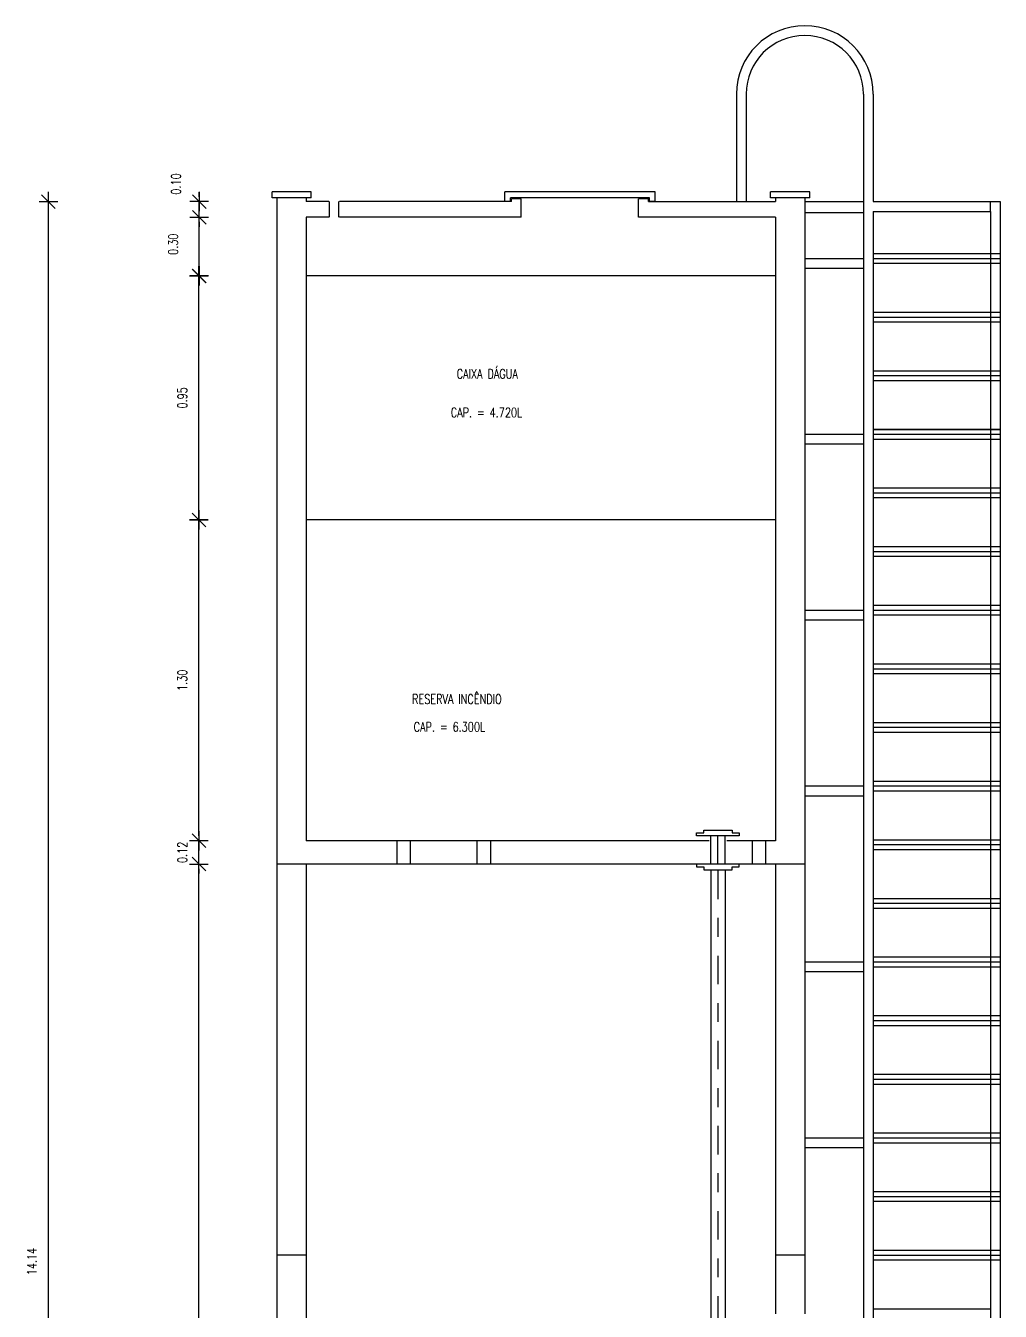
# Model space of a CAD drawing. Header units: millimetres. Extents: x 1822 to 2319, y 1244 to 1347.
# Drawn here: x 2253.9 to 2259.05, y 1252.44 to 1259.24 of the extents above; entities that cross this region are included whole.
import ezdxf
from ezdxf.enums import TextEntityAlignment as Align

# ---------------------------------------------------------------- set-up
doc = ezdxf.new("R2010")
doc.units = ezdxf.units.MM
doc.linetypes.add('DASHDOT', pattern=[1, 0.5, -0.25, 0, -0.25])
for name, color, linetype in [('EIXO', 8, 'Continuous'), ('I-ARQ', 8, 'Continuous'), ('I-INCENDIO', 2, 'Continuous'), ('I-NORMO_INST', 4, 'Continuous'), ('QUANT', 41, 'Continuous')]:
    doc.layers.add(name, color=color, linetype=linetype)
doc.styles.add('125', font='ROMANS.SHX', dxfattribs={"width": 0.75, "height": 0.05})
doc.styles.add('25', font='ROMANS.SHX', dxfattribs={"width": 0.7, "height": 0.05})
doc.styles.add('ROMANS', font='romans.shx', dxfattribs={"width": 0.75, "height": 0.025})
doc.dimstyles.new('125', dxfattribs={"dimtxt": 0.05, "dimasz": 0.025, "dimexe": 0.18, "dimexo": 0.06, "dimgap": 0.0625, "dimtad": 1, "dimzin": 0, "dimdsep": 46, "dimtxsty": '125', "dimblk1": 'CRUZ', "dimblk2": 'CRUZ', "dimsah": 1, "dimcen": 0.09, "dimse1": 1, "dimse2": 1, "dimclrt": 256, "dimadec": 0, "dimazin": 0, "dimtfac": 1, "dimtix": 1, "dimtmove": 2, "dimatfit": 3, "dimldrblk": 'CRUZ', "dimfxl": 0.18, "dimtolj": 1, "dimtzin": 0, "dimarcsym": 0})

# ---------------------------------------------------------------- blocks, each defined once
blk = doc.blocks.new('CRUZ')
for p, q in [((-2.04, 0), (2.04, 0)), ((-1.44, -1.44), (1.44, 1.44)), ((0, 1.97), (0, -1.97))]:
    blk.add_line(p, q)
blk = doc.blocks.new('*D38')
at = {"layer": 'DEFPOINTS', "color": 0}
for p in [(2254.8148, 1254.8043), (2255.2274, 1254.8043), (2255.2274, 1248.5876)]:
    blk.add_point(p, dxfattribs=at)
at = {"layer": 'I-NORMO_INST', "color": 0, "lineweight": -2}
blk.add_line((2254.8148, 1248.6126), (2254.8148, 1254.7793), dxfattribs=at)
at = {"layer": 'I-NORMO_INST', "color": 0, "lineweight": -2, "xscale": 0.025, "yscale": 0.025, "zscale": 0.025}
for p, rotation in [((2254.8148, 1254.8043), 90), ((2254.8148, 1248.5876), 270)]:
    blk.add_blockref('CRUZ', p, dxfattribs=dict(at, rotation=rotation))
at = {"layer": 'I-NORMO_INST', "insert": (2254.7273, 1251.696), "char_height": 0.05, "attachment_point": 5, "rotation": 90, "style": '125'}
blk.add_mtext('\\A1;9.75', dxfattribs=at)
blk = doc.blocks.new('*D39')
at = {"layer": 'DEFPOINTS', "color": 0}
for p in [(2254.8148, 1254.9283), (2255.3824, 1254.9283), (2255.2274, 1254.8043)]:
    blk.add_point(p, dxfattribs=at)
at = {"layer": 'I-NORMO_INST', "color": 0, "lineweight": -2}
for p, q in [((2254.8148, 1254.9533), (2254.8148, 1254.9783)), ((2254.8148, 1254.8043), (2254.8148, 1254.9283)), ((2254.8148, 1254.7793), (2254.8148, 1254.7543))]:
    blk.add_line(p, q, dxfattribs=at)
at = {"layer": 'I-NORMO_INST', "color": 0, "lineweight": -2, "xscale": 0.025, "yscale": 0.025, "zscale": 0.025}
for p, rotation in [((2254.8148, 1254.9283), 270), ((2254.8148, 1254.8043), 90)]:
    blk.add_blockref('CRUZ', p, dxfattribs=dict(at, rotation=rotation))
at = {"layer": 'I-NORMO_INST', "insert": (2254.7273, 1254.8663), "char_height": 0.05, "attachment_point": 5, "rotation": 90, "style": '125'}
blk.add_mtext('\\A1;0.12', dxfattribs=at)
blk = doc.blocks.new('*D43')
at = {"layer": 'DEFPOINTS', "color": 0}
for p in [(2254.8148, 1256.6243), (2255.1069, 1256.6243), (2255.1069, 1254.9283)]:
    blk.add_point(p, dxfattribs=at)
at = {"layer": 'I-NORMO_INST', "color": 0, "lineweight": -2}
blk.add_line((2254.8148, 1254.9533), (2254.8148, 1256.5993), dxfattribs=at)
at = {"layer": 'I-NORMO_INST', "color": 0, "lineweight": -2, "xscale": 0.025, "yscale": 0.025, "zscale": 0.025}
for p, rotation in [((2254.8148, 1256.6243), 90), ((2254.8148, 1254.9283), 270)]:
    blk.add_blockref('CRUZ', p, dxfattribs=dict(at, rotation=rotation))
at = {"layer": 'I-NORMO_INST', "insert": (2254.7273, 1255.7763), "char_height": 0.05, "attachment_point": 5, "rotation": 90, "style": '125'}
blk.add_mtext('\\A1;1.30', dxfattribs=at)
blk = doc.blocks.new('*D44')
at = {"layer": 'DEFPOINTS', "color": 0}
for p in [(2254.0195, 1258.307), (2255.3824, 1258.307), (2254.6445, 1247.0994)]:
    blk.add_point(p, dxfattribs=at)
at = {"layer": 'I-NORMO_INST', "color": 0, "lineweight": -2}
blk.add_line((2254.0195, 1247.1244), (2254.0195, 1258.282), dxfattribs=at)
at = {"layer": 'I-NORMO_INST', "color": 0, "lineweight": -2, "xscale": 0.025, "yscale": 0.025, "zscale": 0.025}
for p, rotation in [((2254.0195, 1258.307), 90), ((2254.0195, 1247.0994), 270)]:
    blk.add_blockref('CRUZ', p, dxfattribs=dict(at, rotation=rotation))
at = {"layer": 'I-NORMO_INST', "insert": (2253.932, 1252.7032), "char_height": 0.05, "attachment_point": 5, "rotation": 90, "style": '125'}
blk.add_mtext('\\A1;14.14', dxfattribs=at)
blk = doc.blocks.new('*D45')
at = {"layer": 'DEFPOINTS', "color": 0}
for p in [(2254.8148, 1257.9142), (2255.3824, 1257.9142), (2255.1069, 1256.6243)]:
    blk.add_point(p, dxfattribs=at)
at = {"layer": 'I-NORMO_INST', "color": 0, "lineweight": -2}
blk.add_line((2254.8148, 1256.6493), (2254.8148, 1257.8892), dxfattribs=at)
at = {"layer": 'I-NORMO_INST', "color": 0, "lineweight": -2, "xscale": 0.025, "yscale": 0.025, "zscale": 0.025}
for p, rotation in [((2254.8148, 1257.9142), 90), ((2254.8148, 1256.6243), 270)]:
    blk.add_blockref('CRUZ', p, dxfattribs=dict(at, rotation=rotation))
at = {"layer": 'I-NORMO_INST', "insert": (2254.7273, 1257.2693), "char_height": 0.05, "attachment_point": 5, "rotation": 90, "style": '125'}
blk.add_mtext('\\A1;0.95', dxfattribs=at)
blk = doc.blocks.new('*D46')
at = {"layer": 'DEFPOINTS', "color": 0}
for p in [(2254.5871, 1258.2243), (2254.8168, 1258.2243), (2255.3824, 1257.9142)]:
    blk.add_point(p, dxfattribs=at)
at = {"layer": 'I-NORMO_INST', "color": 0, "lineweight": -2}
blk.add_line((2254.8168, 1257.9392), (2254.8168, 1258.1993), dxfattribs=at)
at = {"layer": 'I-NORMO_INST', "color": 0, "lineweight": -2, "xscale": 0.025, "yscale": 0.025, "zscale": 0.025}
for p, rotation in [((2254.8168, 1258.2243), 90), ((2254.8168, 1257.9142), 270)]:
    blk.add_blockref('CRUZ', p, dxfattribs=dict(at, rotation=rotation))
at = {"layer": 'I-NORMO_INST', "insert": (2254.6785, 1258.0816), "char_height": 0.05, "attachment_point": 5, "rotation": 90, "style": '125'}
blk.add_mtext('\\A1;0.30', dxfattribs=at)
blk = doc.blocks.new('*D48')
at = {"layer": 'DEFPOINTS', "color": 0}
for p in [(2254.8168, 1258.307), (2254.8168, 1258.307), (2254.8168, 1258.2243)]:
    blk.add_point(p, dxfattribs=at)
at = {"layer": 'I-NORMO_INST', "color": 0, "lineweight": -2}
for p, q in [((2254.8168, 1258.332), (2254.8168, 1258.357)), ((2254.8168, 1258.2243), (2254.8168, 1258.307)), ((2254.8168, 1258.1993), (2254.8168, 1258.1743))]:
    blk.add_line(p, q, dxfattribs=at)
at = {"layer": 'I-NORMO_INST', "color": 0, "lineweight": -2, "xscale": 0.025, "yscale": 0.025, "zscale": 0.025}
for p, rotation in [((2254.8168, 1258.307), 270), ((2254.8168, 1258.2243), 90)]:
    blk.add_blockref('CRUZ', p, dxfattribs=dict(at, rotation=rotation))
at = {"layer": 'I-NORMO_INST', "insert": (2254.6938, 1258.4004), "char_height": 0.05, "attachment_point": 5, "rotation": 90, "style": '125'}
blk.add_mtext('\\A1;0.10', dxfattribs=at)
blk = doc.blocks.new('*U58')
at = {"layer": 'QUANT', "color": 1, "style": '25', "flags": 1}
for tag, p in [('DESCRICAO1', (0.3858, -0.1084)), ('MARCA', (0.3858, -0.1875))]:
    blk.add_attdef(tag, text='', height=0.05, dxfattribs=at).set_placement(p, align=Align.CENTER)
at = {"color": 2}
blk.add_wipeout([(0, 0.0153), (0.05, 0.0153), (0.05, -0.0153), (0, -0.0153)], dxfattribs=at)
for p, q in [((0, 0.0125), (0.05, 0.0125)), ((0, -0.0125), (0.05, -0.0125))]:
    blk.add_line(p, q)
at = {"layer": 'EIXO', "linetype": 'DASHDOT', "ltscale": 0.1}
blk.add_line((0, 0), (0.05, 0), dxfattribs=at)
blk = doc.blocks.new('*U64')
at = {"layer": 'QUANT', "color": 1, "style": '25', "flags": 1}
for tag, p in [('DESCRICAO1', (1.1892, -0.1082)), ('MARCA', (1.1892, -0.1873))]:
    blk.add_attdef(tag, text='', height=0.05, dxfattribs=at).set_placement(p, align=Align.CENTER)
at = {"color": 2}
blk.add_wipeout([(0, -0.0153), (-1.868, -0.0153), (-1.868, 0.0153), (0, 0.0153)], dxfattribs=at)
for p, q in [((0, 0.0125), (-1.868, 0.0125)), ((0, -0.0125), (-1.868, -0.0125))]:
    blk.add_line(p, q)
at = {"layer": 'EIXO', "linetype": 'DASHDOT', "ltscale": 0.1}
blk.add_line((0, 0), (-1.868, 0), dxfattribs=at)

msp = doc.modelspace()

# ---------------------------------------------------------------- linework, layer by layer
at = {"layer": 'I-ARQ', "ltscale": 0.05}
for p, q in [((2257.656, 1258.8754), (2257.656, 1258.307)), ((2257.7077, 1258.8754), (2257.7077, 1258.307)), ((2258.3277, 1258.8754), (2258.3277, 1248.7069)), ((2258.3794, 1258.8754), (2258.3794, 1258.307)), ((2255.2015, 1258.3276), (2255.2015, 1258.3586)), ((2255.4082, 1258.3586), (2255.2015, 1258.3586)), ((2255.4082, 1258.3276), (2255.2015, 1258.3276)), ((2255.2274, 1258.3276), (2255.2274, 1248.5876)), ((2255.3824, 1258.3276), (2255.3824, 1258.307)), ((2255.5021, 1258.307), (2255.3824, 1258.307)), ((2255.4082, 1258.3276), (2255.4082, 1258.3586)), ((2255.5058, 1258.2243), (2255.5058, 1258.307)), ((2255.5548, 1258.2243), (2255.5548, 1258.307)), ((2256.4675, 1258.307), (2255.5585, 1258.307)), ((2257.2271, 1258.3586), (2256.4313, 1258.3586)), ((2256.4313, 1258.307), (2256.4313, 1258.3586)), ((2256.4623, 1258.307), (2256.4313, 1258.307)), ((2257.1961, 1258.3276), (2256.4623, 1258.3276)), ((2256.4623, 1258.307), (2256.4623, 1258.3276)), ((2256.4675, 1258.307), (2256.4675, 1258.3225)), ((2256.5192, 1258.3225), (2256.4675, 1258.3225)), ((2256.5192, 1258.2243), (2256.5192, 1258.3225)), ((2257.1393, 1258.2243), (2257.1393, 1258.3225)), ((2257.1909, 1258.3225), (2257.1393, 1258.3225)), ((2257.1909, 1258.307), (2257.1909, 1258.3225)), ((2257.1909, 1258.307), (2257.8627, 1258.307)), ((2257.1961, 1258.307), (2257.1961, 1258.3276)), ((2257.2271, 1258.307), (2257.1961, 1258.307)), ((2257.2271, 1258.307), (2257.2271, 1258.3586)), ((2257.8368, 1258.3276), (2257.8368, 1258.3586)), ((2258.0435, 1258.3586), (2257.8368, 1258.3586)), ((2258.0435, 1258.3276), (2257.8368, 1258.3276)), ((2257.8627, 1258.3276), (2257.8627, 1258.307)), ((2258.0177, 1258.3276), (2258.0177, 1252.4273)), ((2258.0177, 1258.307), (2258.3277, 1258.307)), ((2258.0435, 1258.3276), (2258.0435, 1258.3586)), ((2258.3794, 1258.307), (2259.0512, 1258.307)), ((2258.9995, 1258.2553), (2258.9995, 1258.307)), ((2259.0512, 1258.307), (2259.0512, 1248.7069)), ((2258.0177, 1258.2492), (2258.3277, 1258.2492)), ((2258.3794, 1258.2553), (2258.9995, 1258.2553)), ((2258.3794, 1258.2553), (2258.3794, 1251.4972)), ((2258.9995, 1258.2553), (2258.9995, 1248.7069)), ((2255.5021, 1258.2243), (2255.3824, 1258.2243)), ((2255.3824, 1258.2243), (2255.3824, 1254.9283)), ((2256.5192, 1258.2243), (2255.5585, 1258.2243)), ((2257.8627, 1258.2243), (2257.1393, 1258.2243)), ((2257.8627, 1258.2243), (2257.8627, 1254.9283)), ((2258.3794, 1258.0328), (2259.0512, 1258.0328)), ((2258.0177, 1258.007), (2258.3277, 1258.007)), ((2258.3794, 1258.007), (2258.9995, 1258.007)), ((2258.3794, 1258.007), (2259.0512, 1258.007)), ((2258.3794, 1257.9811), (2259.0512, 1257.9811)), ((2258.0177, 1257.9553), (2258.3277, 1257.9553)), ((2258.3794, 1257.7228), (2259.0512, 1257.7228)), ((2258.3794, 1257.6969), (2259.0512, 1257.6969)), ((2258.3794, 1257.6711), (2259.0512, 1257.6711)), ((2258.3794, 1257.4127), (2259.0512, 1257.4127)), ((2258.3794, 1257.3869), (2258.9995, 1257.3869)), ((2258.3794, 1257.3869), (2259.0512, 1257.3869)), ((2258.3794, 1257.3611), (2259.0512, 1257.3611)), ((2258.0177, 1257.0779), (2258.3277, 1257.0779)), ((2258.3794, 1257.1037), (2259.0512, 1257.1037)), ((2258.3794, 1257.1027), (2259.0512, 1257.1027)), ((2258.3794, 1257.0779), (2259.0512, 1257.0779)), ((2258.3794, 1257.0769), (2259.0512, 1257.0769)), ((2258.0177, 1257.0262), (2258.3277, 1257.0262)), ((2258.3794, 1257.052), (2259.0512, 1257.052)), ((2258.3794, 1257.051), (2259.0512, 1257.051)), ((2258.3794, 1256.7937), (2259.0512, 1256.7937)), ((2258.3794, 1256.7678), (2259.0512, 1256.7678)), ((2258.3794, 1256.742), (2259.0512, 1256.742)), ((2257.8627, 1256.6243), (2255.3824, 1256.6243)), ((2258.3794, 1256.4836), (2259.0512, 1256.4836)), ((2258.3794, 1256.4578), (2259.0512, 1256.4578)), ((2258.3794, 1256.432), (2259.0512, 1256.432)), ((2258.0177, 1256.1478), (2258.3277, 1256.1478)), ((2258.3794, 1256.1736), (2259.0512, 1256.1736)), ((2258.3794, 1256.1478), (2259.0512, 1256.1478)), ((2258.3794, 1256.1219), (2259.0512, 1256.1219)), ((2258.0177, 1256.0961), (2258.3277, 1256.0961)), ((2258.3794, 1255.8636), (2259.0512, 1255.8636)), ((2258.3794, 1255.8377), (2259.0512, 1255.8377)), ((2258.3794, 1255.8119), (2259.0512, 1255.8119)), ((2258.3794, 1255.5535), (2259.0512, 1255.5535)), ((2258.3794, 1255.5277), (2259.0512, 1255.5277)), ((2258.3794, 1255.5019), (2259.0512, 1255.5019)), ((2258.3794, 1255.2435), (2259.0512, 1255.2435)), ((2258.0177, 1255.2177), (2258.3277, 1255.2177)), ((2258.3794, 1255.2177), (2259.0512, 1255.2177)), ((2258.3794, 1255.1918), (2259.0512, 1255.1918)), ((2258.0177, 1255.166), (2258.3277, 1255.166)), ((2257.8627, 1254.9283), (2255.3824, 1254.9283)), ((2255.8635, 1254.8043), (2255.8635, 1254.9283)), ((2255.9341, 1254.8043), (2255.9341, 1254.9283)), ((2256.2866, 1254.8043), (2256.2866, 1254.9283)), ((2256.3572, 1254.8043), (2256.3572, 1254.9283)), ((2257.7415, 1254.8043), (2257.7415, 1254.9283)), ((2257.8121, 1254.8043), (2257.8121, 1254.9283)), ((2258.3794, 1254.9335), (2259.0512, 1254.9335)), ((2258.3794, 1254.9076), (2259.0512, 1254.9076)), ((2258.3794, 1254.8818), (2259.0512, 1254.8818)), ((2258.0177, 1254.8043), (2255.2274, 1254.8043)), ((2255.3824, 1254.8043), (2255.3824, 1248.5876)), ((2257.8627, 1254.8043), (2257.8627, 1252.4273)), ((2258.3794, 1254.6234), (2259.0512, 1254.6234)), ((2258.3794, 1254.5976), (2259.0512, 1254.5976)), ((2258.3794, 1254.5718), (2259.0512, 1254.5718)), ((2258.0177, 1254.2876), (2258.3277, 1254.2876)), ((2258.3794, 1254.3134), (2259.0512, 1254.3134)), ((2258.3794, 1254.2876), (2259.0512, 1254.2876)), ((2258.0177, 1254.2359), (2258.3277, 1254.2359)), ((2258.3794, 1254.2617), (2259.0512, 1254.2617)), ((2258.3794, 1254.0034), (2259.0512, 1254.0034)), ((2258.3794, 1253.9775), (2259.0512, 1253.9775)), ((2258.3794, 1253.9517), (2259.0512, 1253.9517)), ((2258.3794, 1253.6933), (2259.0512, 1253.6933)), ((2258.3794, 1253.6675), (2259.0512, 1253.6675)), ((2258.3794, 1253.6416), (2259.0512, 1253.6416)), ((2258.0177, 1253.3574), (2258.3277, 1253.3574)), ((2258.3794, 1253.3833), (2259.0512, 1253.3833)), ((2258.3794, 1253.3574), (2259.0512, 1253.3574)), ((2258.0177, 1253.3058), (2258.3277, 1253.3058)), ((2258.3794, 1253.3316), (2259.0512, 1253.3316)), ((2258.3794, 1253.0732), (2259.0512, 1253.0732)), ((2258.3794, 1253.0474), (2259.0512, 1253.0474)), ((2258.3794, 1253.0216), (2259.0512, 1253.0216)), ((2255.3824, 1252.7374), (2255.2274, 1252.7374)), ((2258.0177, 1252.7374), (2257.8627, 1252.7374)), ((2258.3794, 1252.7632), (2259.0512, 1252.7632)), ((2258.3794, 1252.7374), (2259.0512, 1252.7374)), ((2258.3794, 1252.7115), (2259.0512, 1252.7115)), ((2258.3794, 1252.4532), (2258.9995, 1252.4532))]:
    msp.add_line(p, q, dxfattribs=at)
at = {"layer": 'I-ARQ', "color": 4, "ltscale": 0.05}
msp.add_line((2257.8627, 1257.9142), (2255.3824, 1257.9142), dxfattribs=at)
at = {"layer": 'I-ARQ', "ltscale": 0.05}
for radius in [0.3617, 0.31]:
    msp.add_arc((2258.0177, 1258.8754), radius, 0, 180, dxfattribs=at)

# ---------------------------------------------------------------- texts
at = {"layer": 'I-NORMO_INST', "ltscale": 0.05, "style": 'ROMANS', "width": 0.75}
for s, p in [('CAIXA DÁGUA', (2256.1779, 1257.3715)), ('CAP. = 4.720L', (2256.1463, 1257.1673)), ('RESERVA INCÊNDIO', (2255.9418, 1255.6521)), ('CAP. = 6.300L', (2255.95, 1255.5048))]:
    msp.add_text(s, height=0.05, dxfattribs=at).set_placement(p)

# ---------------------------------------------------------------- dimensions: what is measured, and where the dimension line sits
at = {"layer": 'I-NORMO_INST'}
for base, p1, p2, text, picture, middle in [((2254.8168, 1258.307), (2254.8168, 1258.2243), (2254.8168, 1258.307), '0.10', '*D48', (2254.6938, 1258.4004)), ((2254.8168, 1258.2243), (2255.3824, 1257.9142), (2254.5871, 1258.2243), '0.30', '*D46', (2254.6785, 1258.0816))]:
    dim = msp.add_linear_dim(base=base, p1=p1, p2=p2, angle=90, text=text, dimstyle='125', dxfattribs=at)
    dim.commit()
    dim.dimension.update_dxf_attribs({"geometry": picture, "text_midpoint": middle, "dimtype": 160})
for base, p1, p2, text, picture, middle in [((2254.0195, 1258.307), (2254.6445, 1247.0994), (2255.3824, 1258.307), '14.14', '*D44', (2253.932, 1252.7032)), ((2254.8148, 1257.9142), (2255.1069, 1256.6243), (2255.3824, 1257.9142), '0.95', '*D45', (2254.7273, 1257.2693)), ((2254.8148, 1256.6243), (2255.1069, 1254.9283), (2255.1069, 1256.6243), '1.30', '*D43', (2254.7273, 1255.7763)), ((2254.8148, 1254.9283), (2255.2274, 1254.8043), (2255.3824, 1254.9283), '0.12', '*D39', (2254.7273, 1254.8663)), ((2254.8148, 1254.8043), (2255.2274, 1248.5876), (2255.2274, 1254.8043), '9.75', '*D38', (2254.7273, 1251.696))]:
    dim = msp.add_linear_dim(base=base, p1=p1, p2=p2, angle=90, text=text, dimstyle='125', dxfattribs=at)
    dim.commit()
    dim.dimension.update_dxf_attribs({"geometry": picture, "text_midpoint": middle})

# ---------------------------------------------------------------- next in the draw order: block references
at = {"layer": 'I-INCENDIO', "xscale": 3.000000000000114, "yscale": 2.999999999999829, "zscale": 3, "rotation": 90}
msp.add_blockref('*U58', (2257.5586, 1254.8043), dxfattribs=at)

# ---------------------------------------------------------------- next in the draw order: linework, layer by layer
at = {"layer": 'I-INCENDIO'}
msp.add_lwpolyline([(2257.4836, 1254.9843), (2257.6336, 1254.9843), (2257.6336, 1254.9693), (2257.6711, 1254.9693), (2257.6711, 1254.9543), (2257.4461, 1254.9543), (2257.4461, 1254.9693), (2257.4836, 1254.9693)], close=True, dxfattribs=at)
at = {"layer": 'I-INCENDIO', "elevation": -4153.4377}
msp.add_lwpolyline([(2257.4836, 1254.7743), (2257.6336, 1254.7743), (2257.6336, 1254.7893), (2257.6711, 1254.7893), (2257.6711, 1254.8043), (2257.4461, 1254.8043), (2257.4461, 1254.7893), (2257.4836, 1254.7893)], close=True, dxfattribs=at)

# ---------------------------------------------------------------- next in the draw order: block references
at = {"layer": 'I-INCENDIO', "xscale": 3.000000000000114, "yscale": 2.999999999999829, "zscale": 3.000000000000114, "rotation": 90}
msp.add_blockref('*U64', (2257.5586, 1254.7699, -4153.4377), dxfattribs=at)

doc.saveas('drawing.dxf')
